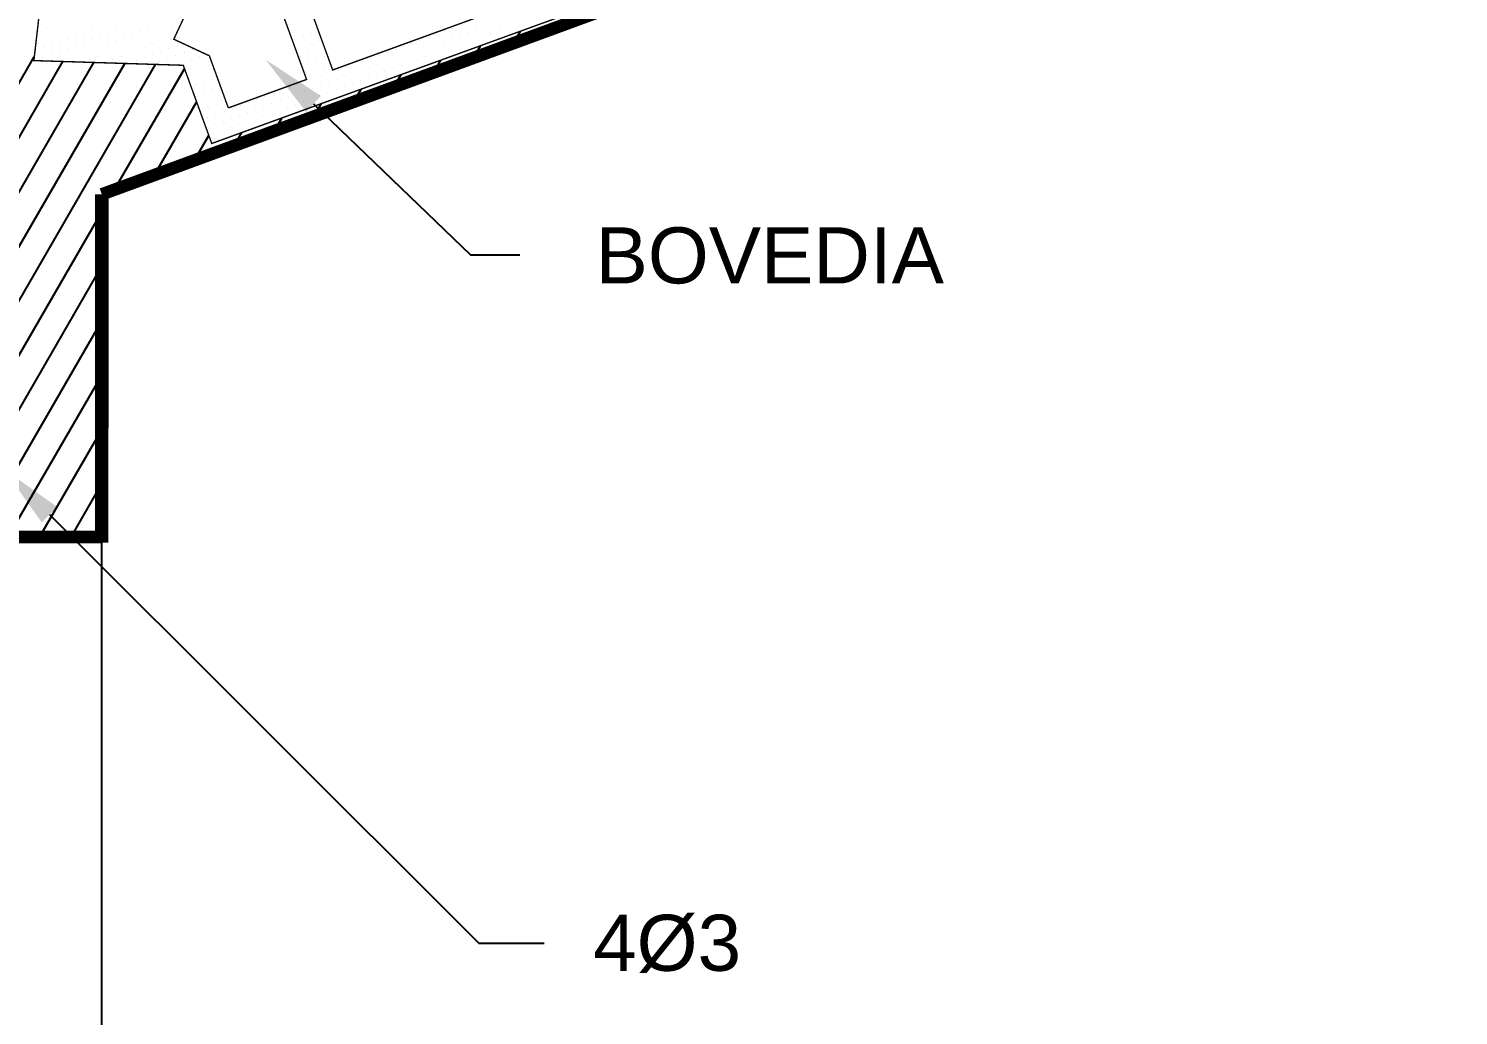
# Model space of a CAD drawing. Header units: inches. Extents: x -370 to 18, y -197 to 199.
# Drawn here: x -230.778 to -226.19, y -28.861 to -25.693 of the extents above; entities that cross this region are included whole.
import ezdxf
from ezdxf.enums import TextEntityAlignment as Align

# ---------------------------------------------------------------- set-up
doc = ezdxf.new("R2010")
doc.units = ezdxf.units.IN
doc.header["$MEASUREMENT"] = 0
doc.layers.add('015', color=1, linetype='Continuous')
doc.layers.add('TRAMAS', color=7, linetype='Continuous')
doc.styles.get("Standard").update_dxf_attribs({"font": 'arial.ttf'})

# ---------------------------------------------------------------- blocks, each defined once
blk = doc.blocks.new('*X577')
at = {"color": 0}
for p, q in [((5.234375, 4.90625), (5.234375, 4.90625)), ((5.25, 4.9375), (5.25, 4.9375)), ((5.265625, 4.90625), (5.265625, 4.90625)), ((5.28125, 4.9375), (5.28125, 4.9375)), ((5.296875, 4.90625), (5.296875, 4.90625)), ((5.328125, 4.90625), (5.328125, 4.90625)), ((5.359375, 4.90625), (5.359375, 4.90625)), ((5.203125, 4.84375), (5.203125, 4.84375)), ((5.21875, 4.875), (5.21875, 4.875)), ((5.234375, 4.84375), (5.234375, 4.84375)), ((5.25, 4.875), (5.25, 4.875)), ((5.265625, 4.84375), (5.265625, 4.84375)), ((5.28125, 4.875), (5.28125, 4.875)), ((5.296875, 4.84375), (5.296875, 4.84375)), ((5.3125, 4.875), (5.3125, 4.875)), ((5.328125, 4.84375), (5.328125, 4.84375)), ((5.34375, 4.875), (5.34375, 4.875)), ((5.359375, 4.84375), (5.359375, 4.84375)), ((5.375, 4.875), (5.375, 4.875)), ((5.390625, 4.84375), (5.390625, 4.84375)), ((5.40625, 4.875), (5.40625, 4.875)), ((5.421875, 4.84375), (5.421875, 4.84375)), ((5.4375, 4.875), (5.4375, 4.875)), ((5.453125, 4.84375), (5.453125, 4.84375)), ((5.484375, 4.84375), (5.484375, 4.84375)), ((5.515625, 4.84375), (5.515625, 4.84375)), ((5.28125, 4.8125), (5.28125, 4.8125)), ((5.3125, 4.8125), (5.3125, 4.8125)), ((5.34375, 4.8125), (5.34375, 4.8125)), ((5.375, 4.8125), (5.375, 4.8125)), ((5.40625, 4.8125), (5.40625, 4.8125)), ((5.4375, 4.8125), (5.4375, 4.8125)), ((5.46875, 4.8125), (5.46875, 4.8125)), ((5.5, 4.8125), (5.5, 4.8125)), ((5.53125, 4.8125), (5.53125, 4.8125)), ((5.5625, 4.8125), (5.5625, 4.8125)), ((5.59375, 4.8125), (5.59375, 4.8125)), ((5.625, 4.8125), (5.625, 4.8125)), ((5.359375, 4.78125), (5.359375, 4.78125)), ((5.390625, 4.78125), (5.390625, 4.78125)), ((5.421875, 4.78125), (5.421875, 4.78125)), ((5.4375, 4.75), (5.4375, 4.75)), ((5.453125, 4.78125), (5.453125, 4.78125)), ((5.46875, 4.75), (5.46875, 4.75)), ((5.484375, 4.78125), (5.484375, 4.78125)), ((5.5, 4.75), (5.5, 4.75)), ((5.515625, 4.78125), (5.515625, 4.78125)), ((5.53125, 4.75), (5.53125, 4.75)), ((5.546875, 4.78125), (5.546875, 4.78125)), ((5.5625, 4.75), (5.5625, 4.75)), ((5.578125, 4.78125), (5.578125, 4.78125)), ((5.59375, 4.75), (5.59375, 4.75)), ((5.609375, 4.78125), (5.609375, 4.78125)), ((5.625, 4.75), (5.625, 4.75)), ((5.640625, 4.78125), (5.640625, 4.78125)), ((5.65625, 4.75), (5.65625, 4.75)), ((5.671875, 4.78125), (5.671875, 4.78125)), ((5.6875, 4.75), (5.6875, 4.75)), ((5.703125, 4.78125), (5.703125, 4.78125)), ((5.515625, 4.71875), (5.515625, 4.71875)), ((5.546875, 4.71875), (5.546875, 4.71875)), ((5.578125, 4.71875), (5.578125, 4.71875)), ((5.609375, 4.71875), (5.609375, 4.71875)), ((5.640625, 4.71875), (5.640625, 4.71875)), ((5.671875, 4.71875), (5.671875, 4.71875)), ((5.703125, 4.71875), (5.703125, 4.71875)), ((5.59375, 4.6875), (5.59375, 4.6875)), ((5.625, 4.6875), (5.625, 4.6875)), ((5.65625, 4.6875), (5.65625, 4.6875)), ((5.671875, 4.65625), (5.671875, 4.65625)), ((5.6875, 4.6875), (5.6875, 4.6875)), ((5.703125, 4.65625), (5.703125, 4.65625)), ((5.71875, 4.6875), (5.71875, 4.6875)), ((5.734375, 4.65625), (5.734375, 4.65625)), ((5.75, 4.6875), (5.75, 4.6875)), ((5.765625, 4.65625), (5.765625, 4.65625)), ((5.703125, 4.59375), (5.703125, 4.59375)), ((5.71875, 4.625), (5.71875, 4.625)), ((5.734375, 4.59375), (5.734375, 4.59375)), ((5.75, 4.625), (5.75, 4.625)), ((5.765625, 4.59375), (5.765625, 4.59375)), ((5.78125, 4.625), (5.78125, 4.625)), ((5.796875, 4.59375), (5.796875, 4.59375)), ((6.109375, 4.59375), (6.109375, 4.59375)), ((6.125, 4.625), (6.125, 4.625)), ((6.140625, 4.59375), (6.140625, 4.59375)), ((6.171875, 4.59375), (6.171875, 4.59375)), ((5.71875, 4.5625), (5.71875, 4.5625)), ((5.75, 4.5625), (5.75, 4.5625)), ((5.78125, 4.5625), (5.78125, 4.5625)), ((6.125, 4.5625), (6.125, 4.5625)), ((6.15625, 4.5625), (6.15625, 4.5625)), ((6.1875, 4.5625), (6.1875, 4.5625)), ((5.703125, 4.53125), (5.703125, 4.53125)), ((5.71875, 4.5), (5.71875, 4.5)), ((5.734375, 4.53125), (5.734375, 4.53125)), ((5.75, 4.5), (5.75, 4.5)), ((5.765625, 4.53125), (5.765625, 4.53125)), ((5.78125, 4.5), (5.78125, 4.5)), ((5.796875, 4.53125), (5.796875, 4.53125)), ((6.109375, 4.53125), (6.109375, 4.53125)), ((6.125, 4.5), (6.125, 4.5)), ((6.140625, 4.53125), (6.140625, 4.53125)), ((6.15625, 4.5), (6.15625, 4.5)), ((6.171875, 4.53125), (6.171875, 4.53125)), ((6.1875, 4.5), (6.1875, 4.5)), ((5.703125, 4.46875), (5.703125, 4.46875)), ((5.71875, 4.4375), (5.71875, 4.4375)), ((5.734375, 4.46875), (5.734375, 4.46875)), ((5.75, 4.4375), (5.75, 4.4375)), ((5.765625, 4.46875), (5.765625, 4.46875)), ((5.78125, 4.4375), (5.78125, 4.4375)), ((5.796875, 4.46875), (5.796875, 4.46875)), ((5.8125, 4.4375), (5.8125, 4.4375)), ((5.84375, 4.4375), (5.84375, 4.4375)), ((5.875, 4.4375), (5.875, 4.4375)), ((5.90625, 4.4375), (5.90625, 4.4375)), ((5.9375, 4.4375), (5.9375, 4.4375)), ((5.96875, 4.4375), (5.96875, 4.4375)), ((6, 4.4375), (6, 4.4375)), ((6.03125, 4.4375), (6.03125, 4.4375)), ((6.0625, 4.4375), (6.0625, 4.4375)), ((6.09375, 4.4375), (6.09375, 4.4375)), ((6.109375, 4.46875), (6.109375, 4.46875)), ((6.125, 4.4375), (6.125, 4.4375)), ((6.140625, 4.46875), (6.140625, 4.46875)), ((6.15625, 4.4375), (6.15625, 4.4375)), ((6.171875, 4.46875), (6.171875, 4.46875)), ((6.1875, 4.4375), (6.1875, 4.4375)), ((6.21875, 4.4375), (6.21875, 4.4375)), ((6.25, 4.4375), (6.25, 4.4375)), ((6.28125, 4.4375), (6.28125, 4.4375)), ((6.3125, 4.4375), (6.3125, 4.4375)), ((6.34375, 4.4375), (6.34375, 4.4375)), ((6.375, 4.4375), (6.375, 4.4375)), ((6.40625, 4.4375), (6.40625, 4.4375)), ((6.4375, 4.4375), (6.4375, 4.4375)), ((6.46875, 4.4375), (6.46875, 4.4375)), ((6.5, 4.4375), (6.5, 4.4375)), ((6.53125, 4.4375), (6.53125, 4.4375)), ((6.5625, 4.4375), (6.5625, 4.4375)), ((6.59375, 4.4375), (6.59375, 4.4375)), ((6.625, 4.4375), (6.625, 4.4375)), ((6.65625, 4.4375), (6.65625, 4.4375)), ((5.703125, 4.40625), (5.703125, 4.40625)), ((5.734375, 4.40625), (5.734375, 4.40625)), ((5.765625, 4.40625), (5.765625, 4.40625)), ((5.796875, 4.40625), (5.796875, 4.40625)), ((5.828125, 4.40625), (5.828125, 4.40625)), ((5.859375, 4.40625), (5.859375, 4.40625)), ((5.890625, 4.40625), (5.890625, 4.40625)), ((5.921875, 4.40625), (5.921875, 4.40625)), ((5.953125, 4.40625), (5.953125, 4.40625)), ((5.984375, 4.40625), (5.984375, 4.40625)), ((6.015625, 4.40625), (6.015625, 4.40625)), ((6.046875, 4.40625), (6.046875, 4.40625)), ((6.078125, 4.40625), (6.078125, 4.40625)), ((6.109375, 4.40625), (6.109375, 4.40625)), ((6.140625, 4.40625), (6.140625, 4.40625)), ((6.171875, 4.40625), (6.171875, 4.40625)), ((6.203125, 4.40625), (6.203125, 4.40625)), ((6.234375, 4.40625), (6.234375, 4.40625)), ((6.265625, 4.40625), (6.265625, 4.40625)), ((6.296875, 4.40625), (6.296875, 4.40625)), ((6.328125, 4.40625), (6.328125, 4.40625)), ((6.359375, 4.40625), (6.359375, 4.40625)), ((6.390625, 4.40625), (6.390625, 4.40625)), ((6.421875, 4.40625), (6.421875, 4.40625)), ((6.453125, 4.40625), (6.453125, 4.40625)), ((6.484375, 4.40625), (6.484375, 4.40625)), ((6.515625, 4.40625), (6.515625, 4.40625)), ((6.546875, 4.40625), (6.546875, 4.40625)), ((6.578125, 4.40625), (6.578125, 4.40625)), ((6.609375, 4.40625), (6.609375, 4.40625)), ((6.640625, 4.40625), (6.640625, 4.40625)), ((6.671875, 4.40625), (6.671875, 4.40625)), ((6.703125, 4.40625), (6.703125, 4.40625)), ((6.734375, 4.40625), (6.734375, 4.40625)), ((5.71875, 4.375), (5.71875, 4.375)), ((5.75, 4.375), (5.75, 4.375)), ((5.78125, 4.375), (5.78125, 4.375)), ((5.8125, 4.375), (5.8125, 4.375)), ((5.84375, 4.375), (5.84375, 4.375)), ((5.875, 4.375), (5.875, 4.375)), ((5.90625, 4.375), (5.90625, 4.375)), ((5.9375, 4.375), (5.9375, 4.375)), ((5.96875, 4.375), (5.96875, 4.375)), ((6, 4.375), (6, 4.375)), ((6.03125, 4.375), (6.03125, 4.375)), ((6.0625, 4.375), (6.0625, 4.375)), ((6.09375, 4.375), (6.09375, 4.375)), ((6.125, 4.375), (6.125, 4.375)), ((6.15625, 4.375), (6.15625, 4.375)), ((6.1875, 4.375), (6.1875, 4.375)), ((6.21875, 4.375), (6.21875, 4.375)), ((6.25, 4.375), (6.25, 4.375)), ((6.28125, 4.375), (6.28125, 4.375)), ((6.3125, 4.375), (6.3125, 4.375)), ((6.34375, 4.375), (6.34375, 4.375)), ((6.375, 4.375), (6.375, 4.375)), ((6.40625, 4.375), (6.40625, 4.375)), ((6.4375, 4.375), (6.4375, 4.375)), ((6.46875, 4.375), (6.46875, 4.375)), ((6.5, 4.375), (6.5, 4.375)), ((6.53125, 4.375), (6.53125, 4.375)), ((6.5625, 4.375), (6.5625, 4.375)), ((6.59375, 4.375), (6.59375, 4.375)), ((6.625, 4.375), (6.625, 4.375)), ((6.65625, 4.375), (6.65625, 4.375)), ((6.6875, 4.375), (6.6875, 4.375)), ((6.71875, 4.375), (6.71875, 4.375)), ((6.75, 4.375), (6.75, 4.375)), ((6.78125, 4.375), (6.78125, 4.375)), ((6.8125, 4.375), (6.8125, 4.375))]:
    blk.add_line(p, q, dxfattribs=at)
blk = doc.blocks.new('*X580')
at = {"color": 0}
for p, q in [((6.2592, 4.6412), (6.2719, 4.6633)), ((6.1859, 4.6143), (6.1988, 4.6367)), ((4.8693, 3.7339), (5.3788, 4.6164)), ((4.927, 3.7338), (5.4315, 4.6076)), ((4.9847, 3.7337), (5.4882, 4.6058)), ((5.0424, 3.7337), (5.5449, 4.604)), ((5.1001, 3.7336), (5.6016, 4.6023)), ((6.1126, 4.5874), (6.1257, 4.6101)), ((5.5264, 4.372), (5.6548, 4.5944)), ((6.0394, 4.5605), (6.0526, 4.5835)), ((5.9661, 4.5336), (5.9795, 4.5569)), ((5.5997, 4.399), (5.6771, 4.533)), ((5.8928, 4.5066), (5.9064, 4.5303)), ((5.8195, 4.4797), (5.8334, 4.5037)), ((5.673, 4.4259), (5.6994, 4.4717)), ((5.7462, 4.4528), (5.7603, 4.4771)), ((5.1578, 3.7336), (5.5028, 4.3312)), ((5.2155, 3.7335), (5.5028, 4.2311)), ((5.2732, 3.7334), (5.5027, 4.131)), ((5.3309, 3.7334), (5.5027, 4.0309)), ((5.3886, 3.7333), (5.5026, 3.9308)), ((5.4463, 3.7333), (5.5025, 3.8307))]:
    blk.add_line(p, q, dxfattribs=at)
blk = doc.blocks.new('A$C19EF2EDB')
for p, q in [((10.6684, 4.89171), (11.1724, 4.40766)), ((11.1724, 4.40766), (11.3304, 4.40766)), ((9.82114, 3.57326), (11.19823, 2.19769)), ((11.19823, 2.19769), (11.40775, 2.19769))]:
    blk.add_line(p, q)
for points, const_width in [([(9.9892, 4.60155), (14.32123, 6.19306)], 0.04016), ([(9.9892, 4.60155), (9.98854, 3.48325)], 0.04365), ([(9.98855, 3.50129), (8.53285, 3.50274), (6.97657, 3.49748), (6.97657, 3.49748)], 0.04016)]:
    blk.add_lwpolyline(points, dxfattribs=dict(const_width=const_width))
at = {"color": 2, "const_width": 0.00445}
for points in [[(11.26197, 6.14208), (9.83948, 5.62434), (9.77119, 5.03091), (10.25048, 5.01584), (10.34184, 4.76481), (11.59698, 5.22165)], [(10.72977, 5.00077), (11.23182, 5.1835), (11.11, 5.5182), (10.60795, 5.33547), (10.72977, 5.00077)], [(10.64609, 4.97031), (10.39506, 4.87894), (10.64609, 4.97031), (10.52427, 5.30501), (10.27324, 5.21365), (10.22002, 5.09952), (10.33415, 5.0463), (10.39506, 4.87894)]]:
    blk.add_lwpolyline(points, dxfattribs=at)
blk.add_lwpolyline([(6.97657, 3.49748), (9.98857, 3.49748), (9.98857, 0.7344), (6.97657, 0.7344)], close=True)
at = {"color": 2}
blk.add_solid([(10.64469, 4.86607), (10.69211, 4.91734), (10.51458, 5.03397)], dxfattribs=at)
blk.add_solid([(9.79646, 3.54856), (9.84582, 3.59797), (9.6729, 3.72133)])
at = {"color": 8, "transparency": 33554610, "xscale": 1.746, "yscale": 1.746, "zscale": 1.746}
blk.add_blockref('*X580', (0.38121, -3.01691), dxfattribs=at)
at = {"color": 2, "xscale": 0.89046, "yscale": 0.89046, "zscale": 0.89046, "rotation": 19.99999999999998}
blk.add_blockref('*X577', (6.89552, -0.60662), dxfattribs=at)
at = {"layer": '015'}
for s, p in [('BOVEDIA', (11.57316, 4.40559)), ('4%%C3', (11.56515, 2.19868))]:
    blk.add_text(s, height=0.18, dxfattribs=at).set_placement(p, align=Align.MIDDLE_LEFT)

msp = doc.modelspace()

# ---------------------------------------------------------------- block references
at = {"layer": 'TRAMAS'}
msp.add_blockref('A$C19EF2EDB', (-240.53178, -30.82661), dxfattribs=at)

doc.saveas('drawing.dxf')
